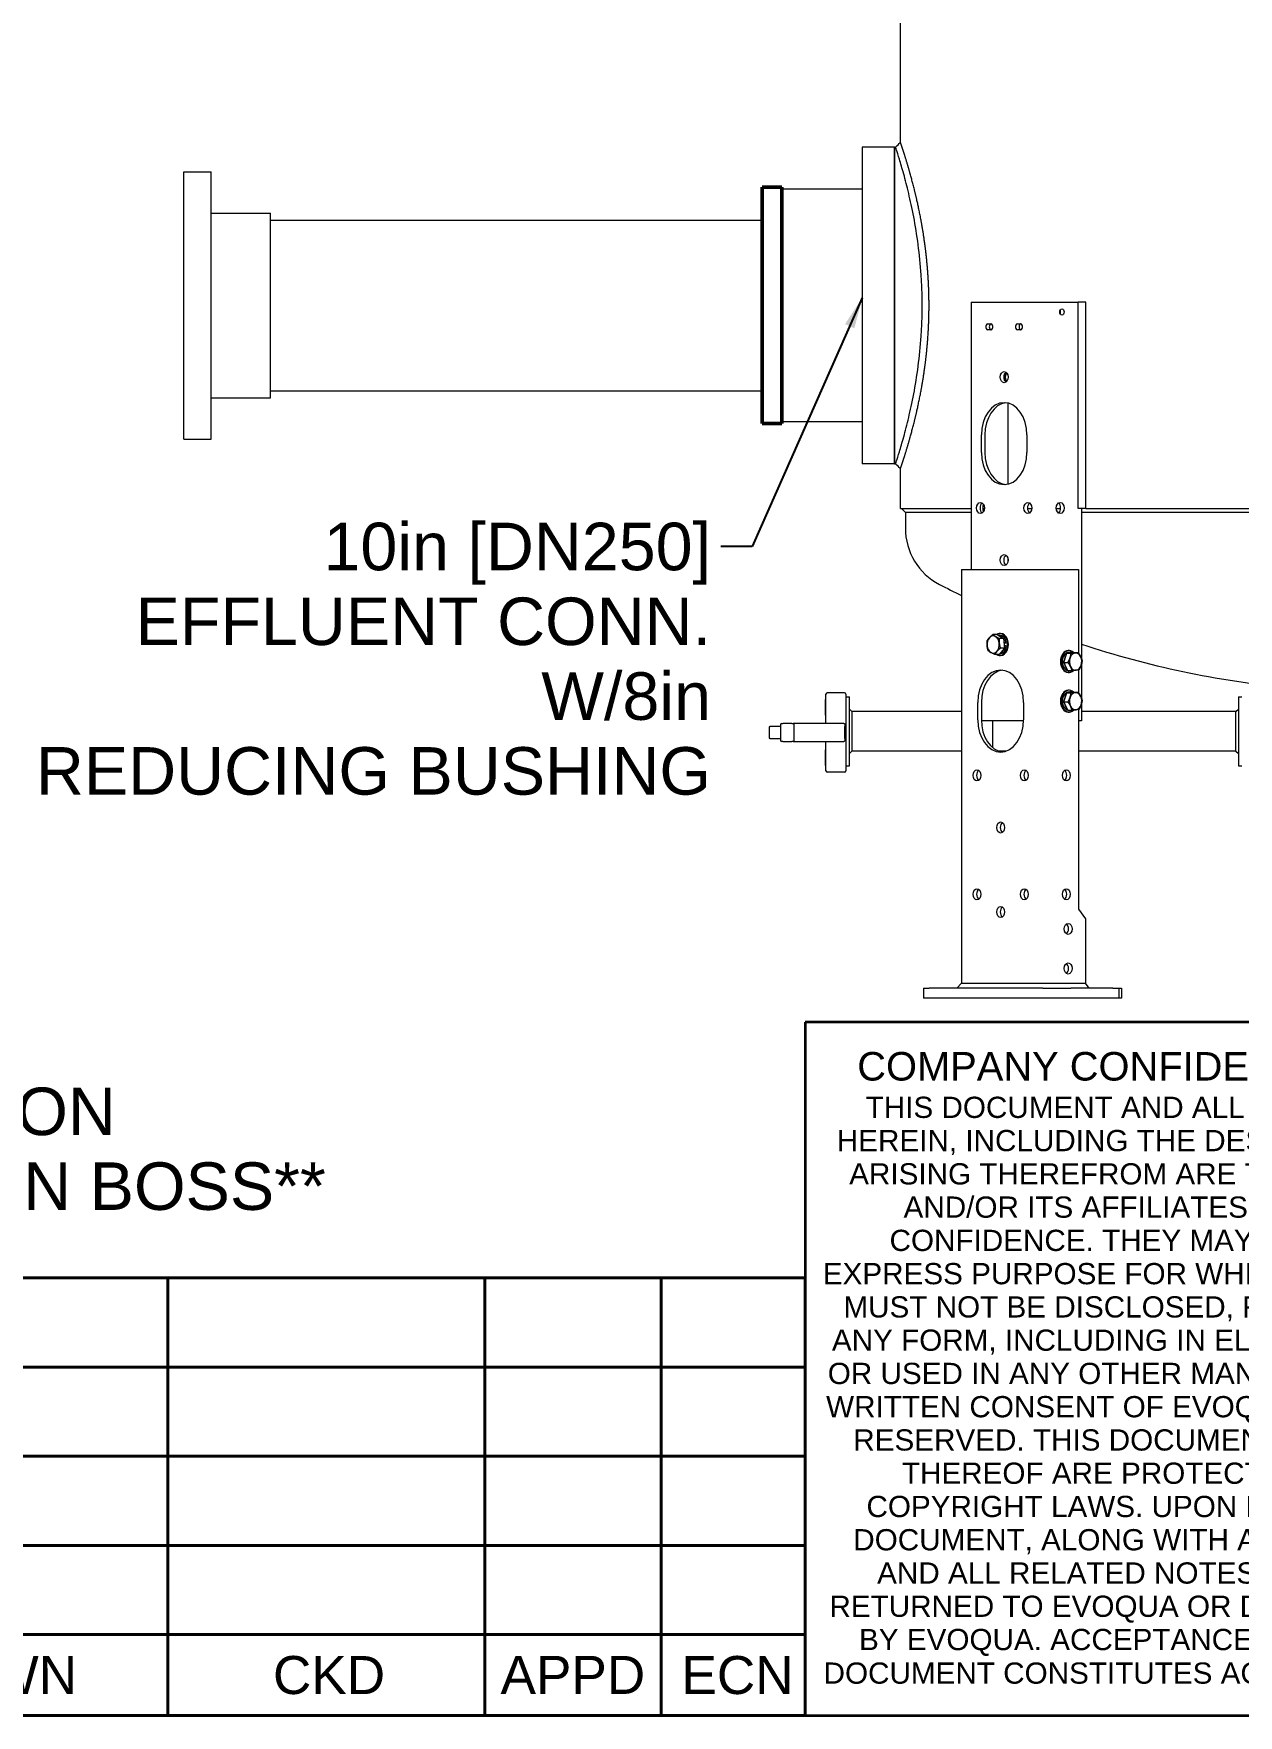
# Model space of a CAD drawing. Header units: inches. Extents: x 20 to 536, y 8 to 344.
# Drawn here: x 326 to 386.9, y 8 to 92.9 of the extents above; entities that cross this region are included whole.
import ezdxf
from ezdxf.enums import TextEntityAlignment as Align

# ---------------------------------------------------------------- set-up
doc = ezdxf.new("R2010")
doc.units = ezdxf.units.IN
doc.header["$LTSCALE"] = 16
doc.header["$MEASUREMENT"] = 0
doc.layers.get('0').update_dxf_attribs({"lineweight": 25})
for name, color, linetype, lineweight in [('Border', 7, 'Continuous', 35), ('Symbol', 7, 'Continuous', 25), ('Symbol (ANSI)', 7, 'Continuous', 25), ('Title', 7, 'Continuous', 35), ('Visible (ANSI)', 7, 'Continuous', 50)]:
    doc.layers.add(name, color=color, linetype=linetype, lineweight=lineweight)
doc.styles.add('MEMCOR Medium', font='arial.ttf')
doc.styles.get("Standard").update_dxf_attribs({"font": 'arial.ttf'})
doc.styles.add('Standard A-B-C', font='arial.ttf')
doc.styles.add('Table D-E', font='arial.ttf')
doc.dimstyles.new('Default (ANSI)$7', dxfattribs={"dimscale": 16, "dimtxt": 0.15, "dimasz": 0.098425, "dimexe": 0.125, "dimexo": 0.0625, "dimgap": 0.031496, "dimtad": 0, "dimtih": 1, "dimtoh": 1, "dimdec": 4, "dimrnd": 1e-08, "dimzin": 3, "dimdsep": 46, "dimlunit": 5, "dimtxsty": 'MEMCOR Medium', "dimcen": 0.09, "dimdle": 0.393701, "dimclrd": 256, "dimclre": 256, "dimclrt": 256, "dimadec": 0, "dimazin": 1, "dimtfac": 0.8, "dimtofl": 0, "dimtmove": 0, "dimatfit": 3, "dimfxl": 1, "dimfrac": 1, "dimtolj": 1, "dimtzin": 4, "dimlwd": -1, "dimlwe": -1, "dimarcsym": 0})

# ---------------------------------------------------------------- blocks, each defined once
blk = doc.blocks.new('Borders 22x34_D')
at = {"layer": 'Border'}
blk.add_line((1.25, 0.5), (33.5, 0.5), dxfattribs=at)
blk = doc.blocks.new('Title Blocks D-E')
at = {"layer": 'Title'}
for p, q in [((18.0646, 11.4455), (15.2521, 11.4455)), ((15.2521, 11.4455), (15.2521, 9.258)), ((15.2521, 9.258), (18.0646, 9.258))]:
    blk.add_line(p, q, dxfattribs=at)
at = {"layer": 'Title', "insert": (16.6705, 11.3517), "char_height": 0.06, "width": 2.725909, "attachment_point": 2, "line_spacing_factor": 0.757101, "style": 'Standard A-B-C'}
blk.add_mtext('\\pxsm0.94;\\fArial|b0|i0;{\\H0.0900;COMPANY CONFIDENTIAL INFORMATION\\P}\\fArial|b0|i0;{\\H0.0670;THIS DOCUMENT AND ALL INFORMATION CONTAINED HEREIN, INCLUDING THE DESIGN CONCEPTS AND THOSE ARISING THEREFROM ARE THE PROPERTY OF EVOQUA AND/OR ITS AFFILIATES AND ARE SUBMITTED IN CONFIDENCE. THEY MAY BE USED ONLY FOR THE EXPRESS PURPOSE FOR WHICH THEY ARE PROVIDED AND MUST NOT BE DISCLOSED, REPRODUCED OR COPIED IN ANY FORM, INCLUDING IN ELECTRONIC FORMAT, LOANED OR USED IN ANY OTHER MANNER WITHOUT THE EXPRESS WRITTEN CONSENT OF EVOQUA. ALL PATENT RIGHTS ARE RESERVED. THIS DOCUMENT AND DERIVATIVE WORKS THEREOF ARE PROTECTED UNDER APPLICABLE COPYRIGHT LAWS. UPON DEMAND OF EVOQUA, THIS DOCUMENT, ALONG WITH ALL COPIES AND EXTRACTS, AND ALL RELATED NOTES AND ANALYSES MUST BE RETURNED TO EVOQUA OR DESTROYED, AS INSTRUCTED BY EVOQUA. ACCEPTANCE OF THE DELIVERY OF THIS DOCUMENT CONSTITUTES AGREEMENT TO THESE TERMS}\\fArial|b0|i0;{\\H0.0680;.}', dxfattribs=at)
at = {"layer": 'Title', "lineweight": 30, "flags": 63}
for tag, height, p in [('DESIGNER', 0.094, (18.4396, 11.1408)), ('CREATION_DATE', 0.094, (19.1896, 11.1408)), ('CHECKED_BY', 0.094, (18.4396, 10.7033)), ('CHECKED_DATE', 0.094, (19.1896, 10.7033)), ('ENG_APPROVED_BY', 0.094, (18.4396, 10.2658)), ('ENG_APPROVAL_DATE', 0.094, (19.1896, 10.2658)), ('MANAGER', 0.094, (18.8146, 9.8283)), ('PROJECT', 0.12, (20.2833, 9.3768)), ('PART_NUMBER', 0.12, (21.7208, 9.3768)), ('REVISION_NUMBER', 0.12, (25.5646, 9.3768)), ('@DMS_Reference', 0.12, (23.3146, 9.3768)), ('Sheet_Number', 0.12, (24.5021, 9.3768)), ('Number_of_sheets', 0.1247, (25.0646, 9.3768))]:
    blk.add_attdef(tag, text='', height=height, dxfattribs=at).set_placement(p, align=Align.MIDDLE_CENTER)
for tag, p in [('!Reference', (18.8771, 9.5267)), ('Scale_1', (18.8771, 9.308))]:
    blk.add_attdef(tag, text='', height=0.078, dxfattribs=at).set_placement(p, align=Align.BOTTOM_CENTER)
blk = doc.blocks.new('REVISION HISTORY')
at = {"layer": 'Symbol', "lineweight": 40}
for p, q in [((12.0513, 1.8805), (22.812, 1.8805)), ((20.8013, 1.8805), (20.8013, 0.7553)), ((21.8013, 1.8805), (21.8013, 0.7553)), ((22.358, 1.8805), (22.358, 0.7553)), ((22.812, 1.8805), (22.812, 0.7553)), ((12.0513, 1.5992), (22.812, 1.5992)), ((12.0513, 1.3179), (22.812, 1.3179)), ((12.0513, 1.0366), (22.812, 1.0366)), ((12.0513, 0.7553), (22.812, 0.7553)), ((20.8013, 0.5), (20.8013, 0.7553)), ((21.8013, 0.5), (21.8013, 0.7553)), ((22.358, 0.5), (22.358, 0.7553)), ((22.812, 0.5), (22.812, 0.7553)), ((12.0513, 0.5), (22.812, 0.5))]:
    blk.add_line(p, q, dxfattribs=at)
at = {"layer": 'Symbol', "char_height": 0.12, "attachment_point": 7, "style": 'Table D-E'}
for s, insert in [('DWN', (20.1146, 0.5677)), ('CKD', (21.133, 0.5656)), ('APPD', (21.8511, 0.5677)), ('ECN', (22.4219, 0.5656))]:
    blk.add_mtext(s, dxfattribs=dict(at, insert=insert))

msp = doc.modelspace()

# ---------------------------------------------------------------- linework, layer by layer
at = {"layer": 'Visible (ANSI)', "linetype": 'Continuous', "lineweight": 18}
for p, q in [((369.80777, 87.44461), (369.80777, 96.01716)), ((367.88248, 87.20079), (367.88248, 71.20079)), ((369.50748, 87.20079), (367.88248, 87.20079)), ((369.50748, 71.20079), (369.50748, 87.20079)), ((369.50748, 87.20079), (369.56373, 87.20079)), ((369.50748, 87.20079), (369.50748, 71.20079)), ((333.63148, 72.45079), (333.63148, 85.95079)), ((333.63148, 85.95079), (335.00648, 85.95079)), ((335.00648, 72.45079), (335.00648, 85.95079)), ((367.88248, 85.07579), (363.81998, 85.07579)), ((335.00648, 83.85704), (338.00648, 83.85704)), ((338.00648, 74.54454), (338.00648, 83.85704)), ((338.00648, 83.51329), (362.81998, 83.51329)), ((373.38707, 79.37279), (373.58917, 79.37279)), ((373.38707, 79.37279), (373.38707, 65.86879)), ((373.58917, 79.37279), (376.50245, 79.37279)), ((376.50245, 79.37279), (377.47826, 79.37279)), ((377.47826, 79.37279), (378.78873, 79.37279)), ((379.16199, 79.37279), (378.78873, 79.37279)), ((378.78873, 68.95079), (378.78873, 79.37279)), ((379.16199, 68.95079), (379.16199, 79.37279)), ((374.2291, 78.27779), (374.36345, 78.27779)), ((375.72817, 78.27779), (375.86252, 78.27779)), ((374.36345, 77.96779), (374.2291, 77.96779)), ((375.86252, 77.96779), (375.72817, 77.96779)), ((338.00648, 74.88829), (362.81998, 74.88829)), ((335.00648, 74.54454), (338.00648, 74.54454)), ((375.23394, 74.27093), (375.23394, 70.17465)), ((367.88248, 73.32579), (363.81998, 73.32579)), ((333.63148, 72.45079), (335.00648, 72.45079)), ((373.89323, 71.78279), (373.89323, 72.66279)), ((374.07, 72.66279), (374.07, 71.78279)), ((376.19839, 72.66279), (376.19839, 71.78279)), ((369.50748, 71.20079), (367.88248, 71.20079)), ((369.50748, 71.20079), (369.56373, 71.20079)), ((369.80777, 68.95079), (369.80777, 70.95698)), ((369.80777, 68.95079), (373.38707, 68.95079)), ((370.05748, 68.75079), (369.85748, 68.95079)), ((373.96455, 68.95079), (374.04676, 68.95079)), ((376.22163, 68.95079), (376.43961, 68.95079)), ((377.67686, 68.95079), (377.89484, 68.95079)), ((379.16199, 68.95079), (378.78873, 68.95079)), ((378.94626, 68.95079), (378.94626, 61.37482)), ((379.16199, 68.95079), (394.05748, 68.95079)), ((370.05748, 68.75079), (370.05748, 67.95079)), ((373.38707, 68.75079), (370.05748, 68.75079)), ((376.36289, 68.75079), (376.29836, 68.75079)), ((377.81812, 68.75079), (377.75358, 68.75079)), ((394.05748, 68.75079), (378.94626, 68.75079)), ((375.23394, 66.42903), (375.23394, 66.25455)), ((372.89796, 65.86879), (373.10006, 65.86879)), ((372.89796, 65.86879), (372.89796, 44.96879)), ((373.10006, 65.86879), (376.63801, 65.86879)), ((376.63801, 65.86879), (377.61381, 65.86879)), ((377.61381, 65.86879), (378.8065, 65.86879)), ((378.8065, 65.86879), (378.8065, 61.63581)), ((374.686, 62.57898), (374.47056, 62.57898)), ((374.686, 62.57898), (375.01735, 62.39025)), ((374.82449, 62.55014), (374.73663, 62.55014)), ((375.01735, 62.39025), (374.80191, 62.39025)), ((374.86903, 62.62997), (374.82449, 62.62997)), ((375.01735, 62.39025), (375.06746, 61.89007)), ((375.06593, 62.14659), (375.04176, 62.14659)), ((375.05534, 62.01099), (375.06593, 62.01099)), ((375.15432, 62.14659), (375.06593, 62.14659)), ((375.15432, 62.01099), (375.06593, 62.01099)), ((374.78621, 61.5786), (374.57077, 61.5786)), ((375.06746, 61.89007), (374.78621, 61.5786)), ((374.82449, 61.60744), (374.81225, 61.60744)), ((374.86903, 61.52761), (374.82449, 61.52761)), ((375.06746, 61.89007), (374.85202, 61.89007)), ((378.05322, 61.17937), (378.20715, 61.63525)), ((378.25542, 60.76292), (378.05322, 61.17937)), ((378.05322, 61.17937), (378.26866, 61.17937)), ((378.20715, 61.63525), (378.56327, 61.67467)), ((378.20715, 61.63525), (378.42258, 61.63525)), ((378.32096, 61.76997), (378.27642, 61.76997)), ((378.32096, 61.69014), (378.40935, 61.69014)), ((378.56327, 61.67467), (378.77871, 61.67467)), ((378.25542, 60.76292), (378.47086, 60.76292)), ((378.32096, 60.66761), (378.27642, 60.66761)), ((378.32096, 60.74744), (378.40935, 60.74744)), ((378.8065, 60.79922), (378.8065, 59.63581)), ((378.94626, 61.0775), (378.94626, 59.37482)), ((366.0496, 58.08708), (366.0496, 59.57708)), ((366.9896, 59.63708), (366.1096, 59.63708)), ((367.0496, 59.57708), (367.0496, 55.69708)), ((378.05322, 59.17937), (378.20715, 59.63525)), ((378.20715, 59.63525), (378.56327, 59.67467)), ((378.20715, 59.63525), (378.42258, 59.63525)), ((378.32096, 59.76997), (378.27642, 59.76997)), ((378.32096, 59.69014), (378.40935, 59.69014)), ((378.56327, 59.67467), (378.77871, 59.67467)), ((365.9996, 59.2936), (365.9996, 59.14437)), ((365.9996, 59.14437), (365.9996, 59.12902)), ((365.9996, 59.12902), (365.9996, 58.84579)), ((365.9996, 58.84579), (365.9996, 58.84114)), ((365.9996, 58.84114), (365.9996, 58.52714)), ((366.0396, 59.3036), (366.0096, 59.3036)), ((366.0396, 58.85114), (366.0096, 58.85114)), ((367.0496, 59.44467), (367.2289, 59.44467)), ((367.2289, 55.94467), (367.2289, 59.44467)), ((367.3539, 58.69467), (367.2289, 58.81967)), ((372.89796, 58.69467), (367.3539, 58.69467)), ((367.3539, 58.69467), (367.3539, 58.38016)), ((373.71645, 58.27879), (373.71645, 59.15879)), ((373.89323, 59.15879), (373.89323, 58.27879)), ((376.02162, 59.15879), (376.02162, 58.27879)), ((378.25542, 58.76292), (378.05322, 59.17937)), ((378.05322, 59.17937), (378.26866, 59.17937)), ((378.25542, 58.76292), (378.47086, 58.76292)), ((378.32096, 58.66761), (378.27642, 58.66761)), ((378.32096, 58.74744), (378.40935, 58.74744)), ((378.8065, 58.79922), (378.8065, 48.71879)), ((378.94626, 59.0775), (378.94626, 58.22279)), ((386.7453, 58.69467), (378.94626, 58.69467)), ((386.7453, 58.69467), (386.8703, 58.81967)), ((386.7453, 58.38016), (386.7453, 58.69467)), ((386.8703, 59.44467), (386.8703, 55.94467)), ((386.8703, 59.44467), (387.0496, 59.44467)), ((363.1746, 57.89708), (363.1746, 57.37708)), ((363.2146, 57.93708), (363.2346, 57.93708)), ((363.7296, 57.93708), (363.2346, 57.93708)), ((363.7496, 58.02708), (363.7496, 57.24708)), ((363.8096, 58.08708), (363.8746, 58.08708)), ((364.3246, 58.08708), (363.8746, 58.08708)), ((364.3246, 58.08708), (364.3896, 58.08708)), ((364.41252, 58.08708), (364.3896, 58.08708)), ((366.95431, 58.08708), (364.41252, 58.08708)), ((364.4496, 57.24708), (364.4496, 58.02708)), ((366.0396, 58.51714), (366.0096, 58.51714)), ((367.3539, 58.38016), (367.3539, 56.69467)), ((376.02094, 58.22279), (373.89391, 58.22279)), ((374.46952, 56.86717), (374.46952, 58.22279)), ((378.94626, 58.22279), (378.8065, 58.22279)), ((386.7453, 56.69467), (386.7453, 58.38016)), ((363.2346, 57.33708), (363.2146, 57.33708)), ((363.2346, 57.33708), (363.7296, 57.33708)), ((363.8746, 57.18708), (363.8096, 57.18708)), ((363.8746, 57.18708), (364.3246, 57.18708)), ((364.3896, 57.18708), (364.3246, 57.18708)), ((364.3896, 57.18708), (364.41252, 57.18708)), ((364.41252, 57.18708), (366.95431, 57.18708)), ((366.0496, 55.69708), (366.0496, 57.18708)), ((365.9996, 56.74702), (365.9996, 56.43302)), ((365.9996, 56.43302), (365.9996, 56.42837)), ((365.9996, 56.42837), (365.9996, 56.14514)), ((365.9996, 56.14514), (365.9996, 56.12979)), ((365.9996, 56.12979), (365.9996, 55.98056)), ((366.0396, 56.75702), (366.0096, 56.75702)), ((366.0096, 56.42302), (366.0396, 56.42302)), ((367.3539, 56.69467), (367.2289, 56.56967)), ((372.89796, 56.69467), (367.3539, 56.69467)), ((375.14056, 56.69467), (374.77428, 56.69467)), ((386.7453, 56.69467), (378.8065, 56.69467)), ((386.7453, 56.69467), (386.8703, 56.56967)), ((366.0396, 55.97056), (366.0096, 55.97056)), ((366.9896, 55.63708), (366.1096, 55.63708)), ((367.0496, 55.94467), (367.2289, 55.94467)), ((386.8703, 55.94467), (387.0496, 55.94467)), ((378.8065, 48.71879), (379.16005, 48.21879)), ((379.16005, 48.21879), (379.16005, 44.96879)), ((370.96869, 44.71879), (371.26158, 44.71879)), ((370.96869, 44.71879), (370.96869, 44.21879)), ((371.26158, 44.21879), (370.96869, 44.21879)), ((377.00329, 44.71879), (371.26158, 44.71879)), ((377.00329, 44.21879), (371.26158, 44.21879)), ((372.89796, 44.96879), (372.64796, 44.71879)), ((372.89796, 44.96879), (373.10006, 44.96879)), ((373.10006, 44.96879), (376.63801, 44.96879)), ((376.63801, 44.96879), (377.61381, 44.96879)), ((377.00329, 44.71879), (378.4175, 44.71879)), ((378.4175, 44.21879), (377.00329, 44.21879)), ((377.61381, 44.96879), (379.16005, 44.96879)), ((380.53882, 44.71879), (378.4175, 44.71879)), ((380.53882, 44.21879), (378.4175, 44.21879)), ((379.33683, 44.71879), (379.16005, 44.96879)), ((380.53882, 44.71879), (380.83172, 44.71879)), ((380.83172, 44.21879), (380.53882, 44.21879)), ((380.83172, 44.71879), (380.97555, 44.71879)), ((380.83172, 44.71879), (380.83172, 44.21879)), ((380.97555, 44.21879), (380.83172, 44.21879)), ((380.97555, 44.71879), (380.97555, 44.21879))]:
    msp.add_line(p, q, dxfattribs=at)
at = {"layer": 'Visible (ANSI)'}
for p, q in [((362.81998, 85.16879), (362.81998, 73.23279)), ((363.81998, 85.16879), (362.81998, 85.16879)), ((363.81998, 85.16879), (363.81998, 73.23279)), ((363.81998, 73.23279), (362.81998, 73.23279))]:
    msp.add_line(p, q, dxfattribs=at)
at = {"layer": 'Visible (ANSI)', "linetype": 'Continuous', "lineweight": 18}
for centre, radius, start, end in [((373.24747, 67.94633), 3.19, 179.9198527, 242.5344882), ((394.05748, 107.98079), 48.31, 242.5344882, 244.0240089), ((394.05748, 107.98079), 48.31, 251.7721295, 264.3587398), ((366.1096, 59.57708), 0.06, 90, 180), ((366.9896, 59.57708), 0.06, 0, 90), ((366.0096, 59.2936), 0.01, 90, 180), ((366.0096, 58.84114), 0.01, 90, 180), ((366.0396, 59.3136), 0.01, 270, 0), ((366.0396, 58.86114), 0.01, 270, 0), ((363.2146, 57.89708), 0.04, 90, 180), ((363.7296, 57.95708), 0.02, 270, 0), ((363.8096, 58.02708), 0.06, 90, 180), ((364.3896, 58.02708), 0.06, 0, 90), ((366.0096, 58.52714), 0.01, 180, 270), ((366.0396, 58.50714), 0.01, 0, 90), ((363.2146, 57.37708), 0.04, 180, 270), ((363.7296, 57.31708), 0.02, 0, 90), ((363.8096, 57.24708), 0.06, 180, 270), ((364.3896, 57.24708), 0.06, 270, 0), ((366.0096, 56.74702), 0.01, 90, 180), ((366.0096, 56.43302), 0.01, 180, 270), ((366.0396, 56.76702), 0.01, 270, 0), ((366.0396, 56.41302), 0.01, 0, 90), ((366.0096, 55.98056), 0.01, 180, 270), ((366.0396, 55.96056), 0.01, 0, 90), ((366.1096, 55.69708), 0.06, 180, 270), ((366.9896, 55.69708), 0.06, 270, 0)]:
    msp.add_arc(centre, radius, start, end, dxfattribs=at)
for centre, major_axis in [((377.96408, 78.87279), (0, -0.155)), ((375.04581, 75.58279), (0, -0.28)), ((373.84939, 68.97279), (0, -0.28)), ((376.24223, 68.97279), (0, -0.28)), ((377.87424, 68.97279), (0, 0.28)), ((375.04581, 66.34179), (0, -0.28)), ((373.67282, 55.46879), (0, -0.28)), ((376.06525, 55.46879), (0, -0.28)), ((378.18657, 55.46879), (0, 0.28)), ((374.86903, 52.83779), (0, -0.28)), ((373.67282, 49.46879), (0, -0.28)), ((376.06525, 49.46879), (0, -0.28)), ((378.18657, 49.46879), (0, 0.28)), ((374.86903, 48.57479), (0, -0.28)), ((378.27617, 47.71879), (0, -0.28)), ((378.27617, 45.71879), (0, -0.28))]:
    msp.add_ellipse(centre, major_axis=major_axis, ratio=0.70710678, dxfattribs=at)
for centre, major_axis, start_param, end_param in [((374.2291, 78.12279), (0, -0.155), 3.14159265, 6.28318531), ((374.40588, 78.12279), (0, 0.155), 0.19477764, 2.94681501), ((374.36345, 78.12279), (0, 0.155), 3.14159265, 6.28318531), ((375.72817, 78.12279), (0, -0.155), 3.14159265, 6.28318531), ((375.90494, 78.12279), (0, 0.155), 0.19477764, 2.94681501), ((375.86252, 78.12279), (0, 0.155), 3.14159265, 6.28318531), ((377.78731, 78.87279), (0, 0.155), 4.07971898, 5.34505898), ((375.22259, 75.58279), (0, -0.28), 3.60436277, 5.82041519), ((375.26713, 75.58279), (0, -0.29528), 3.75730795, 5.66747001), ((375.29497, 75.58279), (0, 0.27234), 0.6749684, 2.46662425), ((375.04581, 72.66279), (0, 1.63), 4.71238898, 7.85398163), ((375.22259, 72.66279), (0, 1.63), 0.07676248, 1.57079633), ((375.04581, 71.78279), (0, -1.63), 4.71238898, 7.85398163), ((375.22259, 71.78279), (0, -1.63), 4.71238898, 6.20642283), ((374.02616, 68.97279), (0, -0.28), 3.60436277, 5.82041519), ((374.16193, 68.97279), (0, 0.28), 0.90964484, 2.23194781), ((376.41901, 68.97279), (0, -0.28), 3.60436277, 5.82041519), ((377.69746, 68.97279), (0, 0.28), 3.60436277, 5.82041519), ((375.22259, 66.34179), (0, -0.28), 3.60436277, 5.82041519), ((374.49304, 62.07879), (0, -0.4375), 3.80592177, 4.85311932), ((374.49304, 62.07879), (0, -0.4375), 4.85311932, 5.90031687), ((374.49304, 62.07879), (0, 0.4375), 5.90031687, 6.94751442), ((374.49304, 62.07879), (0, 0.4375), 4.85311932, 5.90031687), ((374.82449, 62.07879), (0, 0.55118), 2.70804813, 6.71672983), ((374.49304, 62.07879), (0, 0.4375), 3.80592177, 4.85311932), ((374.7361, 62.07879), (0, 0.47135), 5.51902012, 6.28161362), ((374.82449, 62.07879), (0, 0.47135), 4.8567332, 6.28318531), ((374.82449, 62.07879), (0, -0.47135), 0, 1.42645211), ((374.86903, 62.07879), (0, 0.55118), 3.14159265, 6.28318531), ((374.7361, 62.07879), (0, -0.47135), 1.71514054, 2.09282341), ((374.7361, 62.07879), (0, -0.47135), 1.33022992, 1.42645211), ((374.49304, 62.07879), (0, -0.4375), 5.90031687, 6.94751442), ((374.7361, 62.07879), (0, -0.47135), 0.28303237, 1.04562586), ((378.27642, 61.21879), (0, 0.55118), 0, 3.14159265), ((378.32096, 61.21879), (0, 0.55118), 5.67888142, 10.04307128), ((378.32096, 61.21879), (0, 0.47135), 0, 3.14159265), ((378.40935, 61.21879), (0, 0.47135), 0.74400794, 1.50660144), ((378.40935, 61.21879), (0, 0.47135), 5.9799957, 6.7425892), ((378.65242, 61.21879), (0, -0.4375), 4.26689734, 5.3140949), ((378.65242, 61.21879), (0, 0.4375), 0.07810714, 1.12530469), ((378.65242, 61.21879), (0, 0.4375), 5.3140949, 6.36129245), ((378.65242, 61.21879), (0, 0.4375), 4.26689734, 5.3140949), ((374.86903, 59.15879), (0, 1.63), 4.71238898, 7.85398163), ((375.04581, 59.15879), (0, 1.63), 0.07676248, 1.57079633), ((378.40935, 61.21879), (0, 0.47135), 1.79120549, 2.55379899), ((378.40935, 61.21879), (0, -0.47135), 6.0262253, 6.56098684), ((378.65242, 61.21879), (0, -0.4375), 5.3140949, 6.36129245), ((378.65242, 61.21879), (0, -0.4375), 0.07810714, 1.12530469), ((378.27642, 59.21879), (0, 0.55118), 0, 3.14159265), ((378.32096, 59.21879), (0, 0.55118), 5.67888142, 10.04307128), ((378.32096, 59.21879), (0, 0.47135), 0, 3.14159265), ((378.40935, 59.21879), (0, 0.47135), 0.74400794, 1.50660144), ((378.40935, 59.21879), (0, 0.47135), 5.9799957, 6.7425892), ((378.65242, 59.21879), (0, 0.4375), 0.07810714, 1.12530469), ((378.65242, 59.21879), (0, 0.4375), 5.3140949, 6.36129245), ((378.65242, 59.21879), (0, 0.4375), 4.26689734, 5.3140949), ((378.40935, 59.21879), (0, 0.47135), 1.79120549, 2.55379899), ((378.40935, 59.21879), (0, -0.47135), 6.0262253, 6.56098684), ((378.65242, 59.21879), (0, -0.4375), 4.26689734, 5.3140949), ((378.65242, 59.21879), (0, -0.4375), 5.3140949, 6.36129245), ((378.65242, 59.21879), (0, -0.4375), 0.07810714, 1.12530469), ((374.86903, 58.27879), (0, -1.63), 4.71238898, 7.85398163), ((375.04581, 58.27879), (0, -1.63), 4.71238898, 6.20642283), ((373.84959, 55.46879), (0, -0.28), 3.60436277, 5.82041519), ((376.24203, 55.46879), (0, -0.28), 3.60436277, 5.82041519), ((378.00979, 55.46879), (0, 0.28), 3.60436277, 5.82041519), ((375.04581, 52.83779), (0, -0.28), 3.60436277, 5.82041519), ((373.84959, 49.46879), (0, -0.28), 3.60436277, 5.82041519), ((376.24203, 49.46879), (0, -0.28), 3.60436277, 5.82041519), ((378.00979, 49.46879), (0, 0.28), 3.60436277, 5.82041519), ((375.04581, 48.57479), (0, -0.28), 3.60436277, 5.82041519), ((378.09939, 47.71879), (0, 0.28), 3.60436277, 5.82041519), ((378.09939, 45.71879), (0, 0.28), 3.60436277, 5.82041519)]:
    msp.add_ellipse(centre, major_axis=major_axis, ratio=0.70710678, start_param=start_param, end_param=end_param, dxfattribs=at)
for points in [[(369.56373, 87.20079), (369.64507, 87.28207), (369.72643, 87.36333), (369.80777, 87.44461)], [(369.80777, 70.95698), (369.72643, 71.03826), (369.64507, 71.11951), (369.56373, 71.20079)]]:
    msp.add_open_spline(points, degree=3, dxfattribs=at)
for points, knots in [([(369.56373, 71.20079), (369.56373, 71.20079), (369.56768, 71.21285), (369.58392, 71.2628), (369.59622, 71.30068), (369.64542, 71.4539), (369.69488, 71.60932), (369.81933, 72.01871), (369.89431, 72.27301), (370.05578, 72.85911), (370.14212, 73.19095), (370.30973, 73.89707), (370.39702, 74.29611), (370.56193, 75.16601), (370.63938, 75.63688), (370.76885, 76.62115), (370.82082, 77.1354), (370.87266, 77.91286), (370.88566, 78.17302), (370.90284, 78.69038), (370.90702, 78.94759), (370.90702, 79.45399), (370.90284, 79.7112), (370.88566, 80.22857), (370.87266, 80.48872), (370.82082, 81.26619), (370.76885, 81.78043), (370.63938, 82.7647), (370.56193, 83.23557), (370.39702, 84.10548), (370.30973, 84.50451), (370.14212, 85.21063), (370.05578, 85.54248), (369.89431, 86.12857), (369.81933, 86.38287), (369.69488, 86.79226), (369.64542, 86.94768), (369.59622, 87.1009), (369.58392, 87.13879), (369.56768, 87.18873), (369.56373, 87.20079), (369.56373, 87.20079)], [-92.59011948, -92.59011948, -92.59011948, -92.59011948, -90.66156923, -90.66156923, -88.73301898, -88.73301898, -84.87591848, -84.87591848, -81.01881799, -81.01881799, -77.16171749, -77.16171749, -73.3029747, -73.3029747, -69.4442319, -69.4442319, -65.58548911, -65.58548911, -63.65611772, -63.65611772, -61.72674632, -61.72674632, -59.79737492, -59.79737492, -57.86800353, -57.86800353, -54.00926073, -54.00926073, -50.15051794, -50.15051794, -46.29177515, -46.29177515, -42.43467465, -42.43467465, -38.57757415, -38.57757415, -34.72047366, -34.72047366, -32.79192341, -32.79192341, -30.86337316, -30.86337316, -30.86337316, -30.86337316]), ([(369.80777, 70.95698), (369.80777, 70.95698), (369.81201, 70.96942), (369.82945, 71.02094), (369.84266, 71.06002), (369.89547, 71.21803), (369.94857, 71.37828), (370.08216, 71.80026), (370.16267, 72.06232), (370.33606, 72.66616), (370.4288, 73.00799), (370.6089, 73.73526), (370.70275, 74.14626), (370.88017, 75.04233), (370.96355, 75.52741), (371.06815, 76.28801), (371.09967, 76.54722), (371.15444, 77.07252), (371.17769, 77.33862), (371.21497, 77.87287), (371.22899, 78.14106), (371.24753, 78.67447), (371.25204, 78.93968), (371.25204, 79.4619), (371.24753, 79.72712), (371.22899, 80.26052), (371.21497, 80.52871), (371.17769, 81.06296), (371.15444, 81.32906), (371.09967, 81.85437), (371.06815, 82.11357), (370.96355, 82.87418), (370.88017, 83.35925), (370.70275, 84.25532), (370.6089, 84.66632), (370.4288, 85.3936), (370.33606, 85.73542), (370.16267, 86.33927), (370.08216, 86.60133), (369.94857, 87.0233), (369.89547, 87.18355), (369.84266, 87.34157), (369.82945, 87.38064), (369.81201, 87.43216), (369.80777, 87.44461), (369.80777, 87.44461)], [31.82645638, 31.82645638, 31.82645638, 31.82645638, 33.81510846, 33.81510846, 35.80376055, 35.80376055, 39.78106471, 39.78106471, 43.75836888, 43.75836888, 47.73567305, 47.73567305, 51.71498297, 51.71498297, 55.6942929, 55.6942929, 57.68394787, 57.68394787, 59.67360283, 59.67360283, 61.66325779, 61.66325779, 63.65291276, 63.65291276, 65.64256772, 65.64256772, 67.63222268, 67.63222268, 69.62187765, 69.62187765, 71.61153261, 71.61153261, 75.59084254, 75.59084254, 79.57015247, 79.57015247, 83.54745663, 83.54745663, 87.5247608, 87.5247608, 91.50206497, 91.50206497, 93.49071705, 93.49071705, 95.47936913, 95.47936913, 95.47936914, 95.47936914]), ([(366.95431, 58.08708), (366.96265, 58.08708), (366.97163, 58.08566), (366.98326, 58.08126), (366.98653, 58.07969), (366.9896, 58.07788)], [0, 0, 0, 0, 0.0635761667, 0.0635761667, 0.0897490203, 0.0897490203, 0.0897490203, 0.0897490203]), ([(366.9896, 58.07788), (366.9941, 58.07522), (366.99837, 58.07207), (367.00645, 58.06475), (367.01003, 58.06067), (367.016, 58.05199), (367.01853, 58.04697), (367.02078, 58.03814), (367.02114, 58.03467), (367.02089, 58.02974), (367.02073, 58.02838), (367.02051, 58.02708)], [-2.024502921, -2.024502921, -2.024502921, -2.024502921, -1.984405791, -1.984405791, -1.94129526, -1.94129526, -1.894654375, -1.894654375, -1.86412594, -1.86412594, -1.852017654, -1.852017654, -1.852017654, -1.852017654]), ([(367.02051, 57.24708), (367.02033, 57.24817), (367.02016, 57.24926), (367.01051, 57.30864), (367.00442, 57.37462), (366.99638, 57.50804), (366.9947, 57.57555), (366.9947, 57.69861), (366.99638, 57.76611), (367.00442, 57.89954), (367.01051, 57.96552), (367.02016, 58.0249), (367.02033, 58.02599), (367.02051, 58.02708)], [1.33105003, 1.33105003, 1.33105003, 1.33105003, 1.33968226, 1.33968226, 1.80852476, 1.80852476, 2.27736726, 2.27736726, 2.74620976, 2.74620976, 3.21505226, 3.21505226, 3.22368449, 3.22368449, 3.22368449, 3.22368449]), ([(366.9896, 57.19628), (366.98637, 57.19437), (366.98291, 57.19274), (366.97123, 57.18843), (366.96246, 57.18708), (366.95431, 57.18708)], [0.4063089437, 0.4063089437, 0.4063089437, 0.4063089437, 0.433860066, 0.433860066, 0.4959375112, 0.4959375112, 0.4959375112, 0.4959375112]), ([(367.02051, 57.24708), (367.02095, 57.24448), (367.02106, 57.2421), (367.02083, 57.23608), (367.02005, 57.23244), (367.01656, 57.22274), (367.01278, 57.21683), (367.00301, 57.20574), (366.99669, 57.20047), (366.9896, 57.19628)], [-2.522800249, -2.522800249, -2.522800249, -2.522800249, -2.493582986, -2.493582986, -2.443370628, -2.443370628, -2.355318518, -2.355318518, -2.260242692, -2.260242692, -2.260242692, -2.260242692])]:
    msp.add_open_spline(points, degree=3, knots=knots, dxfattribs=at)
for points, weights in [([(374.18673, 62.01743), (374.17511, 62.13349), (374.18931, 62.26752)], [1, 1.04314139574, 1.01001874936]), ([(374.23942, 61.76733), (374.19836, 61.90136), (374.18673, 62.01743)], [1.01001874936, 1.04314139574, 1]), ([(374.18931, 62.26752), (374.23704, 62.35097), (374.30231, 62.42325)], [1.01001874936, 1.04314139574, 1]), ([(374.30231, 62.42325), (374.36757, 62.49552), (374.47056, 62.57898)], [1, 1.04314139574, 1.01001874936]), ([(374.47056, 62.57898), (374.53172, 62.52841), (374.60861, 62.48462)], [1.01001874936, 1.04314139574, 1]), ([(374.60861, 62.48462), (374.6855, 62.44082), (374.80191, 62.39025)], [1, 1.04314139574, 1.01001874936]), ([(374.80191, 62.39025), (374.78771, 62.25623), (374.79934, 62.14016)], [1.01001874936, 1.04314139574, 1]), ([(374.79934, 62.14016), (374.81096, 62.02409), (374.85202, 61.89007)], [1, 1.04314139574, 1.01001874936]), ([(374.37746, 61.67297), (374.30057, 61.71676), (374.23942, 61.76733)], [1, 1.04314139574, 1.01001874936]), ([(374.57077, 61.5786), (374.45435, 61.62917), (374.37746, 61.67297)], [1.01001874936, 1.04314139574, 1]), ([(374.68376, 61.73433), (374.6185, 61.66206), (374.57077, 61.5786)], [1, 1.04314139574, 1.01001874936]), ([(374.85202, 61.89007), (374.74903, 61.80661), (374.68376, 61.73433)], [1.01001874936, 1.04314139574, 1]), ([(378.26866, 61.17937), (378.33753, 61.30153), (378.37325, 61.40731)], [1.01001874936, 1.04314139574, 1]), ([(378.39739, 60.97115), (378.35047, 61.06778), (378.26866, 61.17937)], [1, 1.04314139574, 1.01001874936]), ([(378.37325, 61.40731), (378.40897, 61.5131), (378.42258, 61.63525)], [1, 1.04314139574, 1.01001874936]), ([(378.42258, 61.63525), (378.54564, 61.64581), (378.62828, 61.65496)], [1.01001874936, 1.04314139574, 1]), ([(378.62828, 61.65496), (378.71092, 61.66411), (378.77871, 61.67467)], [1, 1.04314139574, 1.01001874936]), ([(378.77871, 61.67467), (378.86052, 61.56308), (378.90744, 61.46644)], [1.01001874936, 1.04314139574, 1]), ([(378.90744, 61.46644), (378.95436, 61.3698), (378.98091, 61.25821)], [1, 1.04314139574, 1.01001874936]), ([(378.98091, 61.25821), (378.9673, 61.13606), (378.93158, 61.03027)], [1.01001874936, 1.04314139574, 1]), ([(378.47086, 60.76292), (378.44431, 60.87451), (378.39739, 60.97115)], [1.01001874936, 1.04314139574, 1]), ([(378.67655, 60.78263), (378.59391, 60.77348), (378.47086, 60.76292)], [1, 1.04314139574, 1.01001874936]), ([(378.82699, 60.80234), (378.75919, 60.79177), (378.67655, 60.78263)], [1.01001874936, 1.04314139574, 1]), ([(378.93158, 61.03027), (378.89586, 60.92449), (378.82699, 60.80234)], [1, 1.04314139574, 1.01001874936]), ([(378.37325, 59.40731), (378.40897, 59.5131), (378.42258, 59.63525)], [1, 1.04314139574, 1.01001874936]), ([(378.42258, 59.63525), (378.54564, 59.64581), (378.62828, 59.65496)], [1.01001874936, 1.04314139574, 1]), ([(378.62828, 59.65496), (378.71092, 59.66411), (378.77871, 59.67467)], [1, 1.04314139574, 1.01001874936]), ([(378.77871, 59.67467), (378.86052, 59.56308), (378.90744, 59.46644)], [1.01001874936, 1.04314139574, 1]), ([(378.90744, 59.46644), (378.95436, 59.3698), (378.98091, 59.25821)], [1, 1.04314139574, 1.01001874936]), ([(378.26866, 59.17937), (378.33753, 59.30153), (378.37325, 59.40731)], [1.01001874936, 1.04314139574, 1]), ([(378.39739, 58.97115), (378.35047, 59.06778), (378.26866, 59.17937)], [1, 1.04314139574, 1.01001874936]), ([(378.47086, 58.76292), (378.44431, 58.87451), (378.39739, 58.97115)], [1.01001874936, 1.04314139574, 1]), ([(378.67655, 58.78263), (378.59391, 58.77348), (378.47086, 58.76292)], [1, 1.04314139574, 1.01001874936]), ([(378.82699, 58.80234), (378.75919, 58.79177), (378.67655, 58.78263)], [1.01001874936, 1.04314139574, 1]), ([(378.93158, 59.03027), (378.89586, 58.92449), (378.82699, 58.80234)], [1, 1.04314139574, 1.01001874936]), ([(378.98091, 59.25821), (378.9673, 59.13606), (378.93158, 59.03027)], [1.01001874936, 1.04314139574, 1])]:
    msp.add_rational_spline(points, weights, degree=2, dxfattribs=at)

# ---------------------------------------------------------------- block references
at = {"xscale": 16, "yscale": 16, "zscale": 16}
for name, p in [('Borders 22x34_D', (0, 0)), ('Title Blocks D-E', (120.95879, -140.12762))]:
    msp.add_blockref(name, p, dxfattribs=at)
at = {"layer": 'Symbol', "xscale": 16, "yscale": 16, "zscale": 16}
msp.add_blockref('REVISION HISTORY', (0, 0), dxfattribs=at)

# ---------------------------------------------------------------- texts
at = {"layer": 'Symbol (ANSI)', "char_height": 2.4000001, "line_spacing_factor": 0.944221, "style": 'MEMCOR Medium'}
for s, insert, width, attachment_point in [('\\fArial|b0|i0;10in [DN250]\\P\\fArial|b0|i0;EFFLUENT CONN.\\P\\fArial|b0|i0;W/8in\\P\\fArial|b0|i0;REDUCING BUSHING', (360.24459, 68.23041), 34.0975634, 3), ('\\fArial|b0|i0;4 in [DN100] DRAIN VALVE EXTENSION \\P\\fArial|b0|i0;**MUST MOUNT DIRECTLY TO DRAIN BOSS**', (268.1544, 39.70461), 72.6640296, 1)]:
    msp.add_mtext(s, dxfattribs=dict(at, insert=insert, width=width, attachment_point=attachment_point))

# ---------------------------------------------------------------- leaders
at = {"layer": 'Symbol (ANSI)', "annotation_type": 0, "has_hookline": 1}
for points, hookline_direction, text_width in [([(367.88248, 79.59434), (362.32333, 67.03041), (360.74853, 67.03041)], 1, 33.61637), ([(261.21748, 58.22251), (266.07566, 38.50461), (267.65046, 38.50461)], 0, 72.42892)]:
    msp.add_leader(points, dimstyle='Default (ANSI)$7', override={"dimtad": 0}, dxfattribs=dict(at, hookline_direction=hookline_direction, text_width=text_width))

doc.saveas('drawing.dxf')
